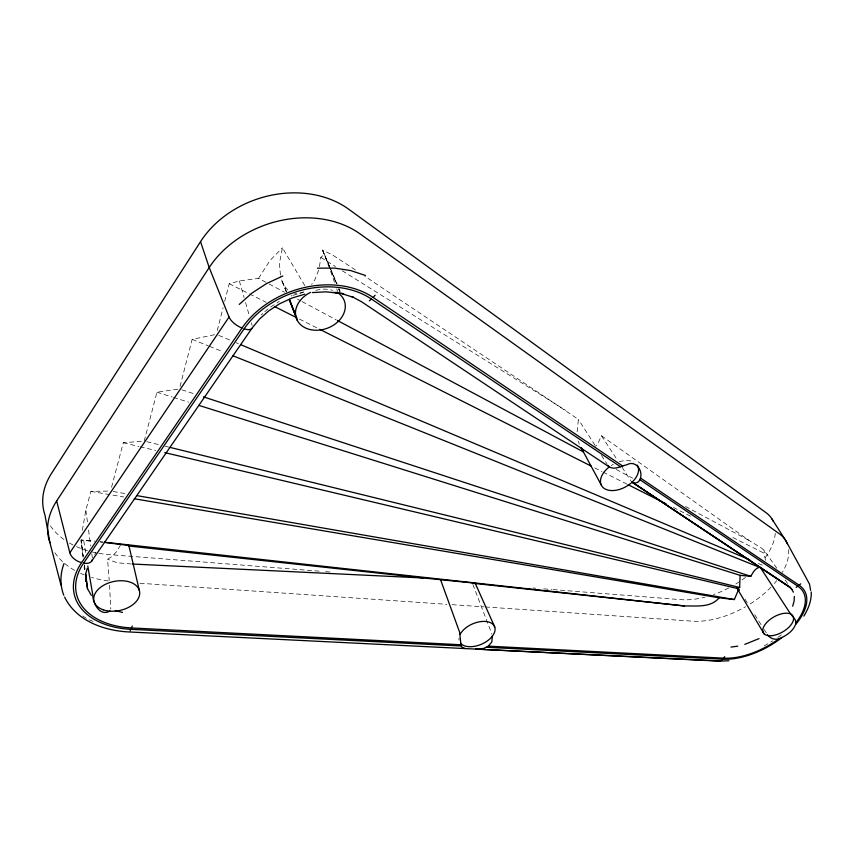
<?xml version="1.0" encoding="UTF-8"?>
<svg xmlns="http://www.w3.org/2000/svg" width="854" height="854" viewBox="0 0 854 854"><rect width="100%" height="100%" fill="white"/><g stroke="black" fill="none" stroke-linecap="round" stroke-linejoin="round"><path stroke-width="0.64" stroke-dasharray="4.27 3.2" d="M577.123 431.729L578.393 419.389L364.679 276.12M319.439 266.608L320.848 257.396L323.154 255.303L323.666 252.592L322.492 250.03L332.846 255.154L355.84 270.216M82.336 530.323L85.838 510.276L90.876 491.402L109.237 491.061M217.279 330.551L223.086 307.76M224.698 301.43L229.224 283.709L239.366 280.966L258.602 278.361L268.007 283.389M180.034 386.435L192.15 339.358L215.037 334.608M144.23 441.059L156.944 392.221L178.059 389.168M111.554 487.228L123.275 442.767L142.917 441.166M304.803 285.61L282.418 247.831L279.429 263.438L280.475 275.383M318.627 270.142L314.816 279.888L311.614 284.339M776.809 568.23L763.914 550.083L761.256 547.937L749.097 540.454L601.483 435.764L597.917 443.418L595.473 446.567M120.467 545.108L116.913 551.3L112.152 556.392L107.583 559.242L109.227 580.506M258.602 278.361L269.971 260.534L282.418 247.831M94.613 554.545L96.128 552.346M765.547 560.331L763.818 553.082L764.501 552.154L763.914 550.083M261.185 314.923L262.818 313.482M264.793 311.742L268.732 308.251L279.333 301.355M777.834 637.394L782.798 633.849M764.266 645.87L772.795 640.852M83.041 556.744L81.269 539.931L94.965 541.18M303.768 291.876L298.911 293.584L294.726 293.584M291.011 295.943L291.854 295.687M293.007 295.335L303.351 292.185M83.18 557.182L80.831 540.123L93.139 541.425M131.335 563.982L117.276 562.797L107.583 559.242M140.013 583.261L446.845 604.312M452.161 604.675L484.037 606.863M485.36 606.959L692.573 621.168A68.245 37.362 -29.5 0 0 745.542 606.714M319.076 571.145L109.024 554.588A89.371 61.445 -11.2 0 1 91.357 551.737M325.726 571.668L332.377 572.191M533.12 588.011L535.778 588.225M543.752 588.854L551.737 589.484M553.061 589.591L680.691 599.647A67.349 37.779 -29.7 0 0 704.988 597.17M99.993 541.991L102.587 542.215M100.27 541.756L102.918 542.055M90.876 491.402L123.734 496.975M113.176 491.498L126.307 493.783M123.275 442.767L138.839 446.461M140.131 446.77L155.695 450.464M146.824 441.689L159.762 444.87M164.939 446.151L168.825 447.101M156.944 392.221L172.188 397.003M173.458 397.409L188.702 402.191M181.913 389.808L194.584 393.961M192.15 339.358L208.216 345.817M209.454 346.308L223.054 351.773M218.763 335.387L231.018 340.565M235.928 342.646L238.383 343.682M758.405 563.491L764.533 566.085M93.086 621.413L87.151 618.894L81.792 615.382M229.224 283.709L248.268 293.306M249.464 293.904L266.128 302.305M299.466 319.108L318.521 328.705M594.747 467.896L601.899 471.493M603.084 472.091L626.9 484.09M673.336 507.489L691.196 516.489M732.86 537.486L763.818 553.082M269.181 284.019L284.478 292.185M297.416 299.103L300.939 300.992M302.124 301.622L336.23 319.844M616.182 469.433L632.654 478.229M685.581 506.518L749.097 540.454M320.848 257.396L335.515 266.565M342.294 270.793L565.743 410.411M287.734 290.008L284.702 286.41L282.012 281.137L280.71 276.28M785.157 579.983L788.199 584.253M601.483 435.764L617.058 459.623M622.075 467.341L630.786 480.727M594.96 445.265L578.393 419.389M601.44 455.374L607.205 464.352M754.744 614.709L761.565 625.448M764.287 629.75L766.337 632.974M745.008 599.156L747.794 603.607M329.815 267.003L323.036 251.225L330.605 269.469M330.338 268.22L337.116 283.987M339.198 288.844L340.244 291.278M331.106 270.686L336.657 284.062L323.666 252.592M338.675 288.919L339.678 291.353M338.707 288.962L339.711 291.395M282.012 281.137L285.909 290.958M472.87 584.446L491.883 633.999M322.492 250.03L329.975 269.341M330.615 271.188L335.11 284.136M336.743 288.844L337.586 291.609M239.366 280.966L244.105 297.48M245.557 302.562L249.571 316.546M251.386 322.897L252.122 325.438M578.404 441.08L579.268 444.155M83.745 540.849L85.763 553.445M85.838 510.276L87.46 522.157M88.549 530.088L90.727 545.941M91.816 553.862L92.36 557.833M84.258 565.049L84.984 570.301M81.269 539.931L83.286 555.74M84.471 564.953L85.144 570.226M84.13 567.088L84.397 569.682M109.547 585.161L110.774 609.158M611.25 465.547A20.571 12.842 -29 0 1 613.321 464.298M619.235 461.758A20.571 12.842 -29 0 1 633.828 462.078M788.616 549.677A68.245 37.362 -29.5 0 1 782.317 572.479M776.67 580.667A68.245 37.362 -29.5 0 1 774.332 583.485M770.938 587.189A68.245 37.362 -29.5 0 1 747.709 605.443M108.245 580.901A90.908 61.264 -11.8 0 1 91.666 577.464M84.194 574.881A90.908 61.264 -11.8 0 1 80.66 573.386M74.618 570.333A90.908 61.264 -11.8 0 1 54.325 551.801M87.503 550.681A89.371 61.445 -11.2 0 1 76.529 546.645M72.953 544.927A89.371 61.445 -11.2 0 1 69.42 543.005M63.911 539.45A89.371 61.445 -11.2 0 1 49.372 524.271M775.261 533.312A67.349 37.779 -29.7 0 1 765.12 557.769M745.478 577.389A67.349 37.779 -29.7 0 1 740.482 580.966M739.447 581.659A67.349 37.779 -29.7 0 1 735.241 584.328M728.75 587.968A67.349 37.779 -29.7 0 1 713.634 594.555M459.068 640.18A19.076 11.102 -23.1 0 1 458.972 638.237M315.863 290.349A25.535 19.802 -20.2 0 1 332.686 290.371M286.506 291.993L283.122 283.336L286.432 291.983"/><path stroke-width="1.28" d="M63.783 595.238C59.844 585.022 60.09 573.803 64.029 563.597M85.624 581.318L85.784 574.667M794.337 596.434L794.092 601.152L792.651 606.212M342.273 293.797L353.332 297.32L351.912 296.605L361.423 301.675L609.35 466.989C615.072 470.191 621.285 465.9 626.975 464.725C636.059 459.548 643.927 471.771 639.827 479.66L797.914 586.271A57.399 29.805 -29.2 0 1 796.088 622.449C794.498 630.487 786.267 635.867 779.051 638.707A57.399 29.805 -29.2 0 1 723.829 658.167L488.381 646.158L483.556 648.485L476.105 649.115L128.442 631.928C103.708 630.604 76.081 620.762 64.626 597.063M198.865 405.383L740.087 575.329L739.66 587.477L736.906 588.054L764.02 633.764M128.773 545.492L104.786 542.429M85.806 573.568L87.257 568.476M465.409 648.581L462.142 647.417L460.957 644.759L131.548 627.946L132.242 625.971M134.249 498.747L719.143 597.821L734.344 599.551L738.753 589.143L739.447 590.253M639.785 479.767C638.909 482.478 634.373 484.474 631.821 481.923M130.15 630.807L130.95 629.323L461.299 645.998M803.849 616.14C808.268 608.902 811.684 600.64 811.215 592.003M740.087 575.329L750.826 576.343C752.812 572.735 755.053 568.262 759.462 567.302L760.391 567.59L789.544 612.371L795.053 619.46L796.088 622.449M723.829 658.167L724.758 656.662M773.276 521.399A67.349 37.779 -29.7 0 0 766.038 512.678L348.752 209.251A95.595 76.444 -18.1 0 0 200.541 241.639L51.507 473.415A89.371 61.445 -11.2 0 0 45.006 515.154L49.927 542.738L61.018 585.182M49.927 542.738A90.908 61.264 -11.8 0 1 56.663 500.967L209.209 267.515A97.399 76.486 -18.6 0 1 360.1 233.911L779.563 533.931A68.245 37.362 -29.5 0 1 787.249 543.688M130.95 629.323A79.251 51.101 -12.9 0 1 81.6 562.605A11.337 6.821 30.3 0 1 69.836 552.784L229.053 317.026L209.209 267.515L200.541 241.639M81.6 562.605L242.056 328A85.229 64.253 -19.4 0 1 373.155 297.459L375.119 295.206M131.537 627.946A77.041 49.671 -12.9 0 1 83.66 563.053L244.159 328.758A82.849 62.459 -19.4 0 1 371.501 299.071L620.442 466.743M91.591 561.249L251.813 328.438L259.456 319.118L268.903 310.771L279.439 303.864L291.822 298.11L304.846 294.15M109.942 611.069C100.014 616.801 92.627 603.564 92.744 594.587L87.781 566.053M721.854 660.323L722.996 659.213A59.043 30.659 -29.2 0 0 781.805 637.66M795.875 624.242A59.043 30.659 -29.2 0 0 799.205 585.268L800.71 583.816M719.143 597.821C710.539 608.037 696.298 605.678 684.502 605.977L472.401 583.229M239.248 304.419L251.909 293.114L266.608 283.528L282.802 276.013M369.334 300.864L371.501 299.071M488.381 646.158L491.829 641.962L492.374 635.782M796.184 587.338L797.914 586.271M759.025 638.621L744.773 644.386M779.051 638.707C774.791 640.319 769.998 638.344 767.49 634.714M475.262 583.335L494.754 627.039M731.003 647.086L737.739 646.147M728.932 660.782L719.217 661.124L475.497 649.072L720.562 660.975M312.329 292.58L326.014 291.833L343.65 293.691L333.476 292.356M317.378 268.177L334.501 268.113L350.716 270.579L365.48 275.479M472.636 583.239L474.749 583.314M132.658 564.046L423.328 577.977L475.785 583.239M486.556 647.279L722.996 659.213M334.907 292.516L337.213 292.442A25.535 19.802 -20.2 0 1 336.241 323.196A25.535 19.802 -20.2 0 1 299.135 323.154A25.535 19.802 -20.2 0 1 310.472 292.41M128.399 545.973L423.328 577.977M104.241 542.194L684.502 605.977M136.821 495.608L734.344 599.551M164.779 452.609L738.037 588.652M170.117 447.421L739.66 587.477M115.247 610.535L122.485 612.435M203.455 396.864L750.826 576.343M232.939 355.744L759.462 567.302M240.839 344.717L749.823 559.861M274.465 306.501L297.085 317.901M319.716 329.302L591.181 466.092M628.085 484.688L666.184 503.892M337.405 320.474L583.25 451.841M736.906 588.054L737.546 588.47M632.334 482.307L790.676 587.691L632.003 482.072L789.139 586.837L792.469 589.815M373.155 297.459L622.673 466.017M640.468 478.037L799.205 585.268M607.92 465.473L609.35 466.989M583.101 449.855L581.083 447.613L601.173 484.816M772.112 519.2L785.616 540.368L806.667 578.852L809.539 584.2L810.617 590.392M791.231 588.523L793.387 592.185M85.517 574.24L87.503 588.673L91.346 595.387M289.325 299.551L295.655 315.51L289.389 299.423M289.26 299.402L297.277 320.399M440.6 579.823L459.601 632.173L460.957 644.759M56.663 500.967L69.836 552.784M128.805 545.268L139.437 590.84M85.646 574.176L87.503 588.673M242.056 328A12.564 5.476 34.4 0 1 229.053 317.026M251.813 328.438A12.543 5.466 34.4 0 1 244.159 328.758M92.296 559.68A11.326 6.811 30.4 0 1 83.66 563.053M637.169 465.014A20.571 12.842 -29 0 1 627.701 485.606A20.571 12.842 -29 0 1 602.86 487.324A20.571 12.842 -29 0 1 609.286 466.935M460.178 634.287A19.076 11.102 -23.1 0 1 487.549 621.733A19.076 11.102 -23.1 0 1 488.669 639.913A19.076 11.102 -23.1 0 1 460.744 643.478M772.454 635.611A17.027 8.689 -29.6 0 0 793.441 617.207A17.027 8.689 -29.6 0 0 768.643 620.644A17.027 8.689 -29.6 0 0 772.454 635.611M103.259 609.809A23.304 14.796 -11.9 0 0 139.608 594.694A23.304 14.796 -11.9 0 0 107.273 583.485A23.304 14.796 -11.9 0 0 103.259 609.809"/></g></svg>
